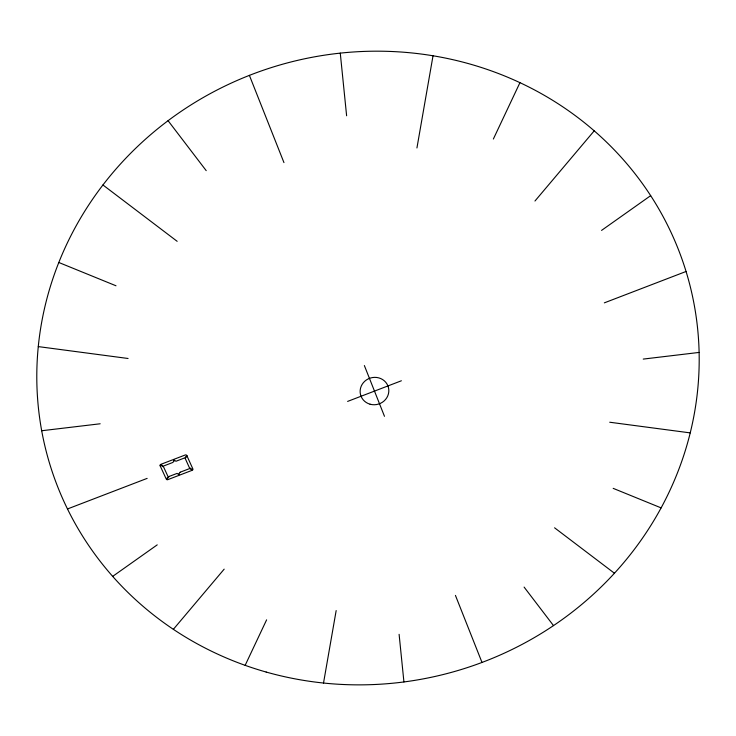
<?xml version="1.0" encoding="UTF-8"?>
<svg xmlns="http://www.w3.org/2000/svg" width="736" height="736" viewBox="0 0 736 736"><rect width="100%" height="100%" fill="white"/><g stroke="black" fill="none" stroke-linecap="round" stroke-linejoin="round"><path stroke-width="1.1" d="M323.518 683.036L336.168 610.576M416.935 147.964L433.026 55.78M245.152 665.335L266.607 619.85M493.359 139.03L519.947 82.662M173.365 629.326L224.167 569.149M534.962 201.02L594.219 130.833M112.682 576.38L157.228 544.852M601.551 230.405L650.67 195.647M67.491 508.962L147.145 478.382M347.613 401.414L401.396 380.77M604.339 302.855L686.062 271.474M41.694 430.744L100.17 423.78M643.236 359.085L699.117 352.424M38.281 346.601L128.073 358.487M609.73 422.234L690.23 432.888M58.816 262.485L115.994 285.78M613.18 488.354L661.121 507.886M102.939 184.975L177.164 241.325M554.576 527.804L614.44 573.243M168.066 120.686L206.209 170.651M524.096 587.089L553.5 625.609M160.144 465.814L166.272 479.108L168.13 476.836L163.686 467.167L160.246 464.756A1.196 1.104 4.8 0 0 160.135 465.814M249.394 75.366L283.958 162.61M364.366 365.553L384.477 416.309M455.437 595.406L481.997 662.446M340.271 53.121L346.619 115.782M399.105 634.322L403.926 681.95M174.23 460.754L172.84 462.456L163.217 466.155L160.715 464.398L172.822 459.742L174.23 460.754M186.797 455.52L184.929 457.81L175.932 461.27L173.466 459.503L185.27 454.968A1.196 1.113 3.2 0 1 186.806 455.52M169.216 476.413L166.658 479.541A1.187 1.095 3.8 0 0 167.799 479.66L179.547 475.143L177.091 473.395L169.216 476.413M180.173 472.208L178.793 473.901L180.182 474.904L192.262 470.267L189.778 468.519L180.173 472.208M187.073 456.118L185.187 458.381L189.318 467.507L192.722 469.918A1.187 1.104 2.3 0 0 192.841 468.86L187.073 456.118M266.156 672.042A332.405 315.578 -15.7 0 0 691.849 293.296A332.405 315.578 -15.7 0 0 145.986 138.736A332.405 315.578 -15.7 0 0 266.156 672.042M370.07 404.211A14.407 13.644 -15.7 0 0 388.507 387.798A14.407 13.644 -15.7 0 0 364.844 381.165A14.407 13.644 -15.7 0 0 370.07 404.211"/></g></svg>
